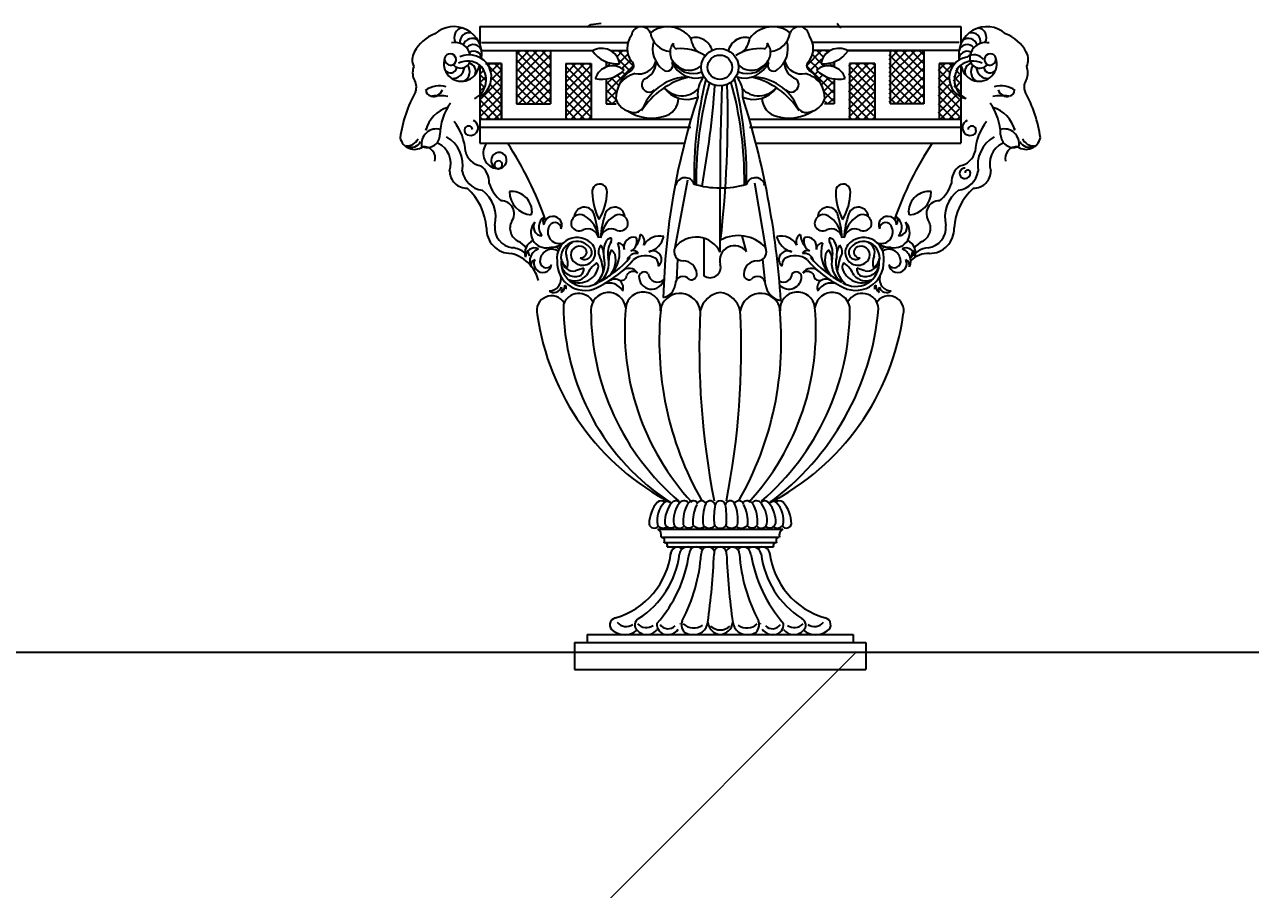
# Model space of a CAD drawing. Header units: millimetres. Extents: x 2391 to 3323, y 1596 to 2537.
# Drawn here: x 2604.464 to 2606.962, y 2456.099 to 2457.862 of the extents above; entities that cross this region are included whole.
import ezdxf

# ---------------------------------------------------------------- set-up
doc = ezdxf.new("R2010")
doc.units = ezdxf.units.MM
doc.layers.get('Defpoints').update_dxf_attribs({"color": 115})
for name, color, linetype in [('dimensions', 203, 'Continuous'), ('exterior wall', 140, 'Continuous'), ('hatch', 50, 'Continuous'), ('plants', 250, 'Continuous')]:
    doc.layers.add(name, color=color, linetype=linetype)
doc.styles.get("Standard").update_dxf_attribs({"font": 'arial.ttf'})
doc.dimstyles.new('Copy of Standard', dxfattribs={"dimtxt": 0.5, "dimasz": 0.18, "dimexe": 0.18, "dimexo": 0.0625, "dimgap": 0.09, "dimtad": 0, "dimzin": 0, "dimdsep": 46, "dimtxsty": 'Standard', "dimcen": 0.09, "dimadec": 0, "dimazin": 0, "dimtfac": 1, "dimtofl": 0, "dimtmove": 0, "dimatfit": 3, "dimfxl": 1, "dimtolj": 1, "dimtzin": 0, "dimarcsym": 0})

# ---------------------------------------------------------------- blocks, each defined once
blk = doc.blocks.new('A$C55897DFD')
for p, q in [((242.81, 480), (601.68, 480)), ((242.81, 480), (242.81, 466.67)), ((322.86, 479.54), (325.74, 481.46)), ((325.74, 481.46), (333.44, 482.42)), ((509.58, 482.42), (511.51, 479.54)), ((511.51, 479.54), (512.47, 479.54)), ((601.68, 480), (601.68, 466.67)), ((244.06, 468), (353.42, 468)), ((600.43, 468), (491.07, 468)), ((244.06, 462), (327.07, 462)), ((270.25, 459.11), (273.15, 462)), ((270.25, 452.74), (279.51, 462)), ((270.25, 446.38), (285.87, 462)), ((270.25, 440.01), (292.24, 462)), ((270.25, 462), (270.25, 422.2)), ((295.45, 436.2), (270.25, 461.4)), ((270.25, 433.65), (295.45, 458.85)), ((295.45, 442.57), (276.02, 462)), ((295.45, 448.93), (282.38, 462)), ((295.45, 455.29), (288.75, 462)), ((295.45, 461.66), (295.11, 462)), ((295.45, 462), (295.45, 422.2)), ((340.22, 462), (352.92, 462)), ((341.93, 460.78), (343.15, 462)), ((344.93, 457.42), (349.51, 462)), ((357.5, 450.52), (346.02, 462)), ((346.87, 453), (353.13, 459.25)), ((352.91, 461.48), (352.39, 462)), ((486.36, 450.52), (497.85, 462)), ((496.99, 453), (490.74, 459.25)), ((503.65, 462), (490.94, 462)), ((490.96, 461.48), (491.48, 462)), ((498.94, 457.42), (494.36, 462)), ((501.94, 460.78), (500.72, 462)), ((600.43, 462), (517.42, 462)), ((570.47, 462), (517.42, 462)), ((517.42, 462), (570.47, 462)), ((548.42, 461.66), (548.76, 462)), ((548.42, 455.29), (555.12, 462)), ((548.42, 448.93), (561.49, 462)), ((548.42, 442.57), (567.85, 462)), ((548.42, 436.2), (573.62, 461.4)), ((573.62, 433.65), (548.42, 458.85)), ((549.04, 462), (549.04, 422.2)), ((573.62, 440.01), (551.63, 462)), ((573.62, 446.38), (557.99, 462)), ((573.62, 452.74), (564.36, 462)), ((573.62, 459.11), (570.72, 462)), ((574.24, 462), (574.24, 422.2)), ((242.81, 451.16), (242.81, 429.1)), ((242.81, 450.75), (243.02, 450.96)), ((245.21, 448.26), (242.81, 450.66)), ((258.85, 452.39), (247.09, 452.39)), ((247.09, 452.39), (258.85, 452.39)), ((258.85, 440.98), (247.44, 452.39)), ((248.74, 450.32), (250.81, 452.39)), ((250.75, 445.96), (257.17, 452.39)), ((258.85, 447.35), (253.81, 452.39)), ((258.85, 410.8), (258.85, 452.39)), ((258.85, 452.39), (258.85, 410.8)), ((295.45, 429.84), (270.25, 455.04)), ((270.25, 427.29), (295.45, 452.49)), ((295.45, 423.47), (270.25, 448.67)), ((306.85, 438.43), (320.81, 452.39)), ((306.85, 444.79), (314.45, 452.39)), ((306.85, 451.16), (308.08, 452.39)), ((306.85, 452.39), (306.85, 410.8)), ((306.85, 452.39), (325.78, 452.39)), ((306.85, 432.07), (325.78, 451)), ((325.78, 431.33), (306.85, 450.26)), ((325.78, 437.69), (311.08, 452.39)), ((325.78, 444.05), (317.45, 452.39)), ((325.78, 450.42), (323.81, 452.39)), ((325.78, 452.39), (325.78, 410.8)), ((337.18, 453.63), (337.18, 449.78)), ((338.7, 450.23), (337.18, 451.75)), ((337.18, 430.58), (357.5, 450.9)), ((337.36, 449.84), (340.24, 452.72)), ((345.14, 450.15), (343.01, 452.28)), ((344.23, 450.35), (346.06, 452.18)), ((354.92, 446.74), (345.84, 455.82)), ((348.85, 448.61), (355.16, 454.92)), ((506.68, 430.58), (486.37, 450.9)), ((495.02, 448.61), (488.71, 454.92)), ((488.95, 446.74), (498.03, 455.82)), ((499.64, 450.35), (497.81, 452.18)), ((498.73, 450.15), (500.86, 452.28)), ((506.51, 449.84), (503.63, 452.72)), ((505.16, 450.23), (506.68, 451.75)), ((507.31, 453.63), (507.31, 449.78)), ((518.08, 450.42), (520.06, 452.39)), ((518.08, 444.05), (526.42, 452.39)), ((518.08, 437.69), (532.78, 452.39)), ((537.02, 432.07), (518.08, 451)), ((518.08, 431.33), (537.02, 450.26)), ((518.71, 452.39), (518.71, 410.8)), ((537.64, 452.39), (518.71, 452.39)), ((537.02, 438.43), (523.06, 452.39)), ((537.02, 444.79), (529.42, 452.39)), ((537.02, 451.16), (535.79, 452.39)), ((537.64, 452.39), (537.64, 410.8)), ((548.42, 429.84), (573.62, 455.04)), ((573.62, 427.29), (548.42, 452.49)), ((548.42, 423.47), (573.62, 448.67)), ((585.02, 447.35), (590.06, 452.39)), ((585.02, 440.98), (596.42, 452.39)), ((597.4, 452.39), (585.64, 452.39)), ((585.64, 452.39), (585.64, 410.8)), ((593.12, 445.96), (586.7, 452.39)), ((595.13, 450.32), (593.06, 452.39)), ((598.66, 448.26), (601.06, 450.66)), ((601.06, 450.75), (600.85, 450.96)), ((601.68, 451.16), (601.68, 429.1)), ((242.81, 444.39), (245.75, 447.34)), ((247.57, 439.54), (242.81, 444.3)), ((242.81, 438.03), (247.38, 442.6)), ((242.81, 425.3), (258.85, 441.34)), ((251.28, 440.13), (258.85, 447.71)), ((258.85, 434.62), (251.34, 442.13)), ((290.36, 422.2), (270.25, 442.31)), ((271.53, 422.2), (295.45, 446.12)), ((277.89, 422.2), (295.45, 439.76)), ((306.85, 425.7), (325.78, 444.63)), ((325.78, 424.96), (306.85, 443.89)), ((337.18, 436.94), (341.99, 441.75)), ((337.18, 440.75), (337.18, 422.2)), ((346.48, 436.08), (341.1, 441.47)), ((348.64, 440.29), (345.53, 443.4)), ((351.47, 443.83), (349.13, 446.17)), ((492.4, 443.83), (494.74, 446.17)), ((495.23, 440.29), (498.34, 443.4)), ((497.39, 436.08), (502.77, 441.47)), ((506.68, 436.94), (501.87, 441.75)), ((507.31, 441.36), (507.31, 422.2)), ((537.02, 425.7), (518.08, 444.63)), ((518.08, 424.96), (537.02, 443.89)), ((572.34, 422.2), (548.42, 446.12)), ((565.98, 422.2), (548.42, 439.76)), ((553.5, 422.2), (573.62, 442.31)), ((592.59, 440.13), (585.02, 447.71)), ((585.02, 434.62), (592.52, 442.13)), ((601.06, 425.3), (585.02, 441.34)), ((596.3, 439.54), (601.06, 444.3)), ((601.06, 438.03), (596.49, 442.6)), ((601.06, 444.39), (598.11, 447.34)), ((246.42, 434.32), (242.81, 437.93)), ((242.81, 431.66), (246.95, 435.8)), ((242.81, 418.93), (258.85, 434.98)), ((244.01, 430.37), (242.81, 431.57)), ((258.85, 421.89), (248.33, 432.41)), ((258.85, 428.25), (250.51, 436.59)), ((284, 422.2), (270.25, 435.95)), ((284.26, 422.2), (295.45, 433.39)), ((306.85, 419.34), (325.78, 438.27)), ((325.78, 418.6), (306.85, 437.53)), ((306.85, 412.97), (325.78, 431.91)), ((325.78, 412.23), (306.85, 431.17)), ((344.62, 431.58), (337.18, 439.02)), ((344.36, 425.48), (337.18, 432.65)), ((337.18, 424.21), (344.67, 431.7)), ((418.27, 436.08), (418.27, 436.5)), ((423.39, 435.85), (422.12, 391.51)), ((506.68, 424.21), (499.2, 431.7)), ((499.25, 431.58), (506.68, 439.02)), ((499.51, 425.48), (506.68, 432.65)), ((537.02, 419.34), (518.08, 438.27)), ((518.08, 418.6), (537.02, 437.53)), ((537.02, 412.97), (518.08, 431.91)), ((518.08, 412.23), (537.02, 431.17)), ((559.61, 422.2), (548.42, 433.39)), ((559.87, 422.2), (573.62, 435.95)), ((585.02, 428.25), (593.36, 436.59)), ((601.06, 418.93), (585.02, 434.98)), ((585.02, 421.89), (595.54, 432.41)), ((601.06, 431.66), (596.92, 435.8)), ((597.45, 434.32), (601.06, 437.93)), ((599.86, 430.37), (601.06, 431.57)), ((242.81, 412.57), (258.85, 428.61)), ((242.81, 427.7), (242.81, 393)), ((242.81, 427.7), (242.81, 410.8)), ((257.22, 410.8), (242.81, 425.21)), ((258.85, 415.53), (245.18, 429.2)), ((247.4, 410.8), (258.85, 422.25)), ((277.64, 422.2), (270.25, 429.58)), ((271.27, 422.2), (270.25, 423.22)), ((270.25, 422.2), (295.45, 422.2)), ((290.62, 422.2), (295.45, 427.03)), ((320.86, 410.8), (306.85, 424.8)), ((311.04, 410.8), (325.78, 425.54)), ((341.28, 422.2), (337.18, 426.29)), ((337.18, 422.2), (344.55, 422.2)), ((341.53, 422.2), (344.46, 425.13)), ((502.34, 422.2), (499.41, 425.13)), ((507.31, 422.2), (499.94, 422.2)), ((502.59, 422.2), (506.68, 426.29)), ((532.83, 410.8), (518.08, 425.54)), ((523.01, 410.8), (537.02, 424.8)), ((553.25, 422.2), (548.42, 427.03)), ((574.24, 422.2), (549.04, 422.2)), ((566.23, 422.2), (573.62, 429.58)), ((572.6, 422.2), (573.62, 423.22)), ((585.02, 415.53), (598.69, 429.2)), ((601.06, 412.57), (585.02, 428.61)), ((596.47, 410.8), (585.02, 422.25)), ((586.65, 410.8), (601.06, 425.21)), ((601.68, 427.7), (601.68, 393)), ((250.85, 410.8), (242.81, 418.84)), ((244.49, 410.8), (242.81, 412.48)), ((253.76, 410.8), (258.85, 415.89)), ((314.49, 410.8), (306.85, 418.44)), ((308.13, 410.8), (306.85, 412.07)), ((317.4, 410.8), (325.78, 419.18)), ((323.77, 410.8), (325.78, 412.81)), ((526.47, 410.8), (518.08, 419.18)), ((520.1, 410.8), (518.08, 412.81)), ((529.38, 410.8), (537.02, 418.44)), ((535.74, 410.8), (537.02, 412.07)), ((590.1, 410.8), (585.02, 415.89)), ((593.02, 410.8), (601.06, 418.84)), ((599.38, 410.8), (601.06, 412.48)), ((242.81, 410.8), (258.85, 410.8)), ((242.81, 410.8), (400.32, 410.8)), ((242.81, 404.8), (400.32, 404.8)), ((443.98, 410.8), (601.68, 410.8)), ((443.98, 404.8), (601.68, 404.8)), ((242.81, 393), (395.44, 393)), ((422.12, 391.51), (422.24, 359.49)), ((448.8, 393), (601.68, 393)), ((388.55, 315.08), (398.02, 365.53)), ((422.24, 311.42), (422.24, 359.49)), ((456.71, 311.42), (448.12, 363)), ((441.77, 311.68), (438.6, 323.72)), ((389.73, 290.9), (390.48, 306.39)), ((455.9, 287.23), (453.9, 306.3)), ((375.57, 104.83), (468.92, 104.83)), ((375.57, 104.83), (468.92, 104.83)), ((378.16, 98.78), (466.32, 98.78)), ((380.34, 94.64), (464.15, 94.64)), ((382.62, 91.46), (461.87, 91.46)), ((313.5, 20.1), (530.99, 20.1)), ((313.5, 20.1), (313.5, 0)), ((322.98, 26.1), (521.51, 26.1)), ((322.98, 26.1), (322.98, 20.1)), ((496.1, 26.1), (521.51, 26.1)), ((521.51, 26.1), (521.51, 20.1)), ((521.51, 26.1), (521.51, 20.1)), ((521.51, 20.1), (530.99, 20.1)), ((530.99, 20.1), (530.99, 0)), ((530.99, 20.1), (530.99, 0)), ((313.5, 0), (530.99, 0))]:
    blk.add_line(p, q)
for radius in [13.92, 9.12]:
    blk.add_circle((421.93, 449.61), radius)
for centre, radius, start, end in [((223.29, 458.91), 21, 352.24931, 131.9272), ((230.96, 471.73), 7.36, 98.3917, 210.03239), ((363.26, 472.38), 7.43, 23.27411, 173.61828), ((383.14, 458.44), 21.34, 37.24482, 127.7333), ((461.35, 458.44), 21.34, 52.2667, 142.75518), ((481.23, 472.38), 7.43, 6.38172, 156.72589), ((621.2, 458.91), 21, 48.0728, 190.87779), ((613.53, 471.73), 7.36, 329.96761, 81.6083), ((219.57, 447.3), 29.13, 110.74316, 152.05741), ((224.2, 456.22), 11.79, 13.04216, 102.68594), ((234.74, 468.54), 6.83, 78.23873, 188.98656), ((237.06, 464.18), 6.96, 53.13929, 161.88434), ((369.41, 463.65), 16.56, 144.79255, 215.20745), ((386.27, 477.72), 16.36, 188.45901, 264.74218), ((391.05, 463.3), 19.32, 162.75319, 233.174), ((395.86, 460.51), 11.15, 141.49593, 232.35787), ((390.48, 466.63), 3.45, 166.21899, 257.83159), ((403.59, 458.79), 13.03, 14.25927, 105.39159), ((416.05, 473.21), 16.03, 186.66215, 232.42418), ((440.9, 458.79), 13.03, 74.60841, 165.74073), ((440.9, 458.79), 13.03, 72.04523, 165.74073), ((428.44, 473.21), 16.03, 307.57582, 353.33785), ((454.01, 466.63), 3.45, 282.16841, 13.78101), ((448.63, 460.51), 11.15, 307.64213, 38.50407), ((458.22, 477.72), 16.36, 275.25782, 351.54099), ((453.44, 463.3), 19.32, 306.826, 17.24681), ((475.08, 463.65), 16.56, 324.79255, 35.20745), ((607.42, 464.18), 6.96, 18.11566, 126.86071), ((609.75, 468.54), 6.83, 351.01344, 101.76127), ((620.29, 456.22), 11.79, 77.31406, 171.21519), ((624.92, 447.3), 29.13, 27.94259, 69.25684), ((203.78, 455.24), 11.47, 150.10579, 206.71031), ((220.71, 455.25), 4.37, 294.91266, 164.40652), ((234.83, 442.28), 16.62, 298.67705, 114.99497), ((238.05, 460.21), 6.27, 16.53032, 142.05959), ((238.05, 455.3), 6.25, 7.54361, 117.27223), ((333.65, 450.13), 13.57, 8.92049, 120.09313), ((345.11, 474.17), 22.01, 213.95297, 275.06066), ((393.56, 432.59), 30.91, 56.23198, 97.06905), ((450.93, 432.59), 30.91, 82.93095, 123.76802), ((510.84, 450.13), 13.57, 59.90687, 171.07951), ((499.38, 474.17), 22.01, 264.93934, 326.04703), ((606.48, 455.24), 6.29, 63.27852, 184.72312), ((606.44, 460.21), 6.27, 37.94041, 163.46968), ((611.74, 450.29), 8.64, 36.5863, 128.43318), ((615.93, 456.43), 7.47, 167.69421, 319.21384), ((623.78, 455.25), 4.37, 15.59348, 245.08734), ((640.71, 455.24), 11.47, 333.28969, 29.89421), ((204.55, 445.4), 11.96, 156.96682, 203.03318), ((229.07, 452.33), 13.21, 161.94352, 346.1914), ((221.05, 455.69), 4.6, 170.84041, 294.44248), ((220.7, 450.38), 4.99, 218.99166, 345.51844), ((222.14, 450.31), 9.12, 269.90107, 353.76141), ((228.56, 456.43), 7.47, 220.78616, 341.15693), ((233.68, 438.69), 15.46, 53.79978, 116.45844), ((227.17, 446.33), 8.02, 298.72656, 35.80371), ((233.78, 446.7), 5.93, 335.23087, 80.00337), ((232.25, 440.13), 15.27, 295.26525, 46.26272), ((223.29, 458.91), 21, 332.36928, 338.33315), ((341.81, 437.03), 13.57, 50.74395, 161.91659), ((353.6, 450.71), 4.08, 308.98123, 56.22495), ((361.39, 457.89), 13.34, 257.7526, 342.16939), ((361.31, 453.28), 13.08, 289.74624, 359.66449), ((382.43, 451.13), 4.43, 228.03231, 28.01508), ((403.89, 460.37), 18.86, 201.09, 288.78257), ((401.85, 462.17), 17.24, 206.26603, 292.83353), ((399.08, 461.11), 13.76, 223.22467, 310.72555), ((440.6, 460.37), 18.86, 251.21743, 338.91), ((445.41, 461.11), 13.76, 224.46912, 316.77533), ((442.64, 462.17), 17.24, 247.16647, 333.73397), ((462.06, 451.13), 4.43, 151.98492, 311.96769), ((483.18, 453.28), 13.08, 180.33551, 250.25376), ((483.1, 457.89), 13.34, 197.83061, 282.2474), ((490.89, 450.71), 4.08, 123.77505, 231.01877), ((502.68, 437.03), 13.57, 18.08341, 129.25605), ((608.69, 441.63), 15.59, 98.55187, 259.034), ((612.24, 440.13), 15.27, 133.73728, 244.73475), ((610.81, 438.69), 15.46, 63.54156, 126.20022), ((621.2, 458.91), 21, 201.66685, 207.63072), ((615.42, 452.33), 13.21, 193.8086, 18.05648), ((610.71, 446.7), 5.93, 99.99663, 204.76913), ((617.32, 446.33), 8.02, 144.19629, 241.27344), ((622.35, 450.31), 9.12, 186.23859, 270.09893), ((623.79, 450.38), 4.99, 194.48156, 321.00834), ((623.44, 455.69), 4.6, 245.55752, 9.15959), ((639.94, 445.4), 11.96, 336.96682, 23.03318), ((185.68, 434.94), 9.75, 338.40879, 36.30655), ((334.32, 462.58), 22.01, 255.77643, 316.88412), ((371.4, 425), 27.2, 124.05272, 177.79781), ((364.19, 424.26), 21.35, 105.29521, 144.05106), ((412.21, 386.19), 57.68, 103.60675, 147.64203), ((369.3, 436.64), 5.61, 129.52877, 314.03904), ((398.42, 405.63), 36.63, 89.58109, 158.07726), ((713.9, 367.06), 311.27, 166.35386, 180.95169), ((425.51, 429.69), 20.16, 140.49313, 186.65863), ((130.59, 367.06), 311.27, 359.04831, 13.76529), ((418.98, 429.69), 20.16, 353.34137, 40.61834), ((446.07, 405.63), 36.63, 21.92274, 90.41891), ((432.28, 386.19), 57.68, 32.35797, 76.39325), ((475.19, 436.64), 5.61, 225.96096, 50.47123), ((480.3, 424.26), 21.35, 35.94894, 74.70479), ((473.09, 425), 27.2, 2.20219, 55.94728), ((510.17, 462.58), 22.01, 223.11588, 284.22357), ((658.81, 434.94), 9.75, 143.69345, 201.59121), ((283.74, 382.63), 101.46, 151.29961, 171.90035), ((212.46, 419.05), 16.74, 71.65914, 128.34046), ((206.75, 432.22), 4.14, 175.48229, 261.2989), ((207.84, 435.13), 7.41, 257.57962, 340.48845), ((393.55, 445.52), 17.23, 218.95864, 316.80254), ((397.14, 445.84), 20.28, 214.54984, 294.30407), ((680.48, 364.89), 276.27, 164.62994, 180.58185), ((-243.55, 482.7), 663.43, 349.41829, 356.00634), ((-384.98, 413.37), 812.79, 353.43862, 1.65506), ((164.01, 364.89), 276.27, 359.41815, 15.51866), ((450.94, 445.52), 17.23, 223.19746, 321.04136), ((447.35, 445.84), 20.28, 245.69593, 325.45016), ((632.03, 419.05), 16.74, 51.65954, 108.34086), ((636.65, 435.13), 7.41, 199.51155, 282.42038), ((637.74, 432.22), 4.14, 278.7011, 4.51771), ((560.75, 382.63), 101.46, 8.09965, 28.70039), ((212.26, 389.59), 38.74, 80.23253, 98.00656), ((255.28, 398.24), 42.31, 144.43677, 178.66493), ((358.52, 431.03), 15.14, 199.22328, 281.54065), ((377.43, 426.4), 13.65, 278.74613, 1.95975), ((897.81, 265.49), 518.25, 161.79949, 178.63926), ((-175.67, 233.36), 644.55, 3.73654, 17.51634), ((467.06, 426.4), 13.65, 178.04025, 261.25387), ((485.97, 431.03), 15.14, 258.45935, 340.77672), ((589.21, 398.24), 42.31, 1.33507, 35.56323), ((632.23, 389.59), 38.74, 81.99344, 99.76747), ((225.8, 396.49), 24.1, 106.67786, 165.52111), ((357.5, 424.22), 8.5, 237.26719, 324.72182), ((370.58, 442.94), 31.33, 235.65361, 286.55723), ((473.91, 442.94), 31.33, 253.44277, 304.34639), ((486.99, 424.22), 8.5, 215.27818, 302.73281), ((618.69, 396.49), 24.1, 14.47889, 73.32214), ((210.42, 392.26), 11.28, 74.40687, 189.76321), ((202.71, 403.41), 0.418, 17.53765, 268.67654), ((191.7, 384.12), 40.43, 3.66455, 38.13878), ((234.84, 402.39), 3.5, 128.19594, 244.49334), ((234.44, 402.9), 2.85, 5.4404, 128.19594), ((235.8, 404.4), 5.73, 244.49334, 68.21269), ((608.68, 404.4), 5.73, 111.78731, 295.50666), ((610.05, 402.9), 2.85, 51.80406, 174.5596), ((609.65, 402.39), 3.5, 295.50666, 51.80406), ((652.79, 384.12), 40.43, 141.86122, 176.33545), ((634.07, 392.26), 11.28, 350.23679, 105.59313), ((641.78, 403.41), 0.418, 271.32346, 162.46235), ((193.97, 399.21), 10.91, 192.07662, 304.73784), ((188.32, 400.4), 9.43, 267.40729, 333.85205), ((191.61, 397.6), 7.78, 245.09522, 332.85045), ((203.43, 399.21), 9.54, 250.09657, 0.09028), ((205.59, 376.42), 24.51, 349.57788, 59.84152), ((638.9, 376.42), 24.51, 120.15848, 190.42212), ((641.05, 399.21), 9.54, 179.90972, 289.90343), ((650.52, 399.21), 10.91, 235.26216, 347.92338), ((652.88, 397.6), 7.78, 207.14955, 294.90478), ((656.17, 400.4), 9.43, 206.14795, 272.59271), ((200.86, 381.6), 8.67, 345.39771, 94.47901), ((204.64, 377.76), 16.48, 340.75876, 64.77708), ((245.39, 389.65), 13.67, 192.42417, 262.20424), ((256.93, 385.51), 11.68, 145.76547, 263.95521), ((257.06, 380.31), 5.73, 3.2023, 152.13931), ((48.22, 250.69), 257.95, 19.18314, 33.48476), ((795.65, 250.69), 257.95, 146.51524, 160.68829), ((599.09, 389.65), 13.67, 277.79576, 347.57583), ((639.85, 377.76), 16.48, 115.22292, 199.24124), ((643.63, 381.6), 8.67, 85.52099, 194.60229), ((233.79, 363.48), 15.95, 357.74534, 52.32482), ((257.65, 379.99), 6.4, 152.13931, 252.22628), ((256.6, 376.7), 2.95, 81.27019, 252.22628), ((256.37, 380.27), 6.41, 263.95521, 3.2023), ((256.6, 376.7), 2.95, 252.22628, 81.27019), ((610.7, 363.48), 15.95, 127.67518, 182.25466), ((233.33, 372.33), 13.13, 180.01932, 270.02824), ((246.64, 374.9), 17.2, 189.77204, 262.6138), ((395.94, 360.18), 6.97, 17.30328, 170.07343), ((448.55, 360.18), 6.97, 9.92657, 162.69672), ((597.85, 374.9), 17.2, 277.3862, 350.22796), ((604.79, 370.36), 3.88, 87.46311, 272.53689), ((606.98, 370.79), 2.02, 1.99723, 178.00277), ((604.78, 370.72), 4.23, 272.53689, 1.99723), ((611.16, 372.33), 13.13, 269.97176, 359.98068), ((203.76, 326.43), 44.14, 4.20977, 47.93492), ((229.31, 337.54), 25.32, 345.83607, 53.33999), ((276.34, 371.51), 27.98, 198.0294, 230.58872), ((332.14, 356.84), 5.57, 357.8135, 188.15), ((422.31, 428.2), 68.71, 253.05661, 286.50216), ((513.89, 356.84), 5.57, 357.8135, 188.15), ((568.15, 371.51), 27.98, 309.41128, 341.9706), ((615.18, 337.54), 25.32, 126.66001, 194.16393), ((640.73, 326.43), 44.14, 132.06508, 175.79023), ((258.76, 340.27), 9.63, 323.8199, 91.09851), ((266.54, 341.68), 15.11, 1.80082, 96.30263), ((282.23, 356.8), 17.36, 180.33263, 266.15178), ((372.87, 357.23), 46.26, 181.45422, 207.46445), ((294.74, 357.63), 42.98, 329.62541, 358.67198), ((554.62, 357.23), 46.26, 181.45422, 207.46445), ((476.49, 357.63), 42.98, 329.62541, 358.67198), ((577.95, 341.68), 15.11, 83.69737, 178.19918), ((562.26, 356.8), 17.36, 273.84822, 359.66737), ((585.73, 340.27), 9.63, 88.90149, 216.1801), ((301.16, 336.56), 20.31, 163.99052, 171.69752), ((317.67, 332.89), 6.72, 60.30351, 197.15746), ((320.86, 337.53), 7.6, 21.82048, 175.1357), ((308.51, 319.21), 23.17, 7.5703, 57.40396), ((246.58, 314.88), 85.23, 4.97217, 17.39664), ((417.69, 314.88), 85.23, 162.60336, 175.02783), ((355.76, 319.21), 23.17, 122.59604, 172.4297), ((343.41, 337.53), 7.6, 4.8643, 158.17952), ((346.6, 332.89), 6.72, 342.84254, 119.69649), ((499.41, 332.89), 6.72, 60.30351, 197.15746), ((502.6, 337.53), 7.6, 21.82048, 175.1357), ((490.26, 319.21), 23.17, 7.5703, 57.40396), ((428.33, 314.88), 85.23, 4.97217, 17.39664), ((599.43, 314.88), 85.23, 162.60336, 175.02783), ((537.5, 319.21), 23.17, 122.59604, 172.4297), ((525.16, 337.53), 7.6, 4.8643, 158.17952), ((528.35, 332.89), 6.72, 342.84254, 119.69649), ((543.33, 336.56), 20.31, 8.30248, 16.00948), ((265.87, 328.75), 18.11, 177.06599, 270.97149), ((268.98, 329.92), 15.19, 174.63654, 262.97894), ((276.25, 329.47), 10.97, 152.2753, 244.62362), ((292.17, 326.19), 11.37, 136.77293, 282.98417), ((289.45, 330.36), 6.63, 146.99849, 267.47215), ((296.49, 330.11), 9.71, 124.97731, 221.04858), ((294.84, 334.81), 5.1, 140.18552, 214.35608), ((297.32, 331.58), 6.7, 337.40027, 177.01154), ((302.13, 326.56), 8.65, 157.46933, 290.3652), ((298.78, 328.9), 4.74, 1.18364, 168.1132), ((317.08, 334.22), 6.71, 209.52611, 295.5152), ((347.19, 334.22), 6.71, 244.4848, 330.47389), ((498.82, 334.22), 6.71, 209.52611, 295.5152), ((528.94, 334.22), 6.71, 244.4848, 330.47389), ((542.36, 326.56), 8.65, 249.6348, 22.53067), ((547.17, 331.58), 6.7, 2.98846, 202.59973), ((545.71, 328.9), 4.74, 11.8868, 178.81636), ((552.33, 326.19), 11.35, 256.91434, 43.27598), ((548, 330.11), 9.71, 318.95142, 55.02269), ((549.65, 334.81), 5.1, 325.64392, 39.81448), ((555.03, 330.36), 6.63, 272.52785, 33.00151), ((568.24, 329.47), 10.97, 295.37638, 27.7247), ((575.51, 329.92), 15.19, 277.02106, 5.36346), ((578.62, 328.75), 18.11, 269.02851, 2.93401), ((315.42, 307.43), 15.07, 39.06615, 189.02985), ((323.33, 320.53), 8.34, 11.97024, 113.78213), ((340.94, 320.53), 8.34, 66.21787, 168.02976), ((340.86, 317.66), 4.34, 87.92798, 143.84743), ((334.51, 321.21), 6.55, 329.86518, 6.93461), ((357.74, 315.35), 7.43, 77.21747, 193.89219), ((352.17, 319.54), 7.83, 295.87137, 22.98629), ((345.78, 326.55), 16.95, 319.35522, 354.63336), ((358.95, 319.36), 6.72, 337.78603, 56.55427), ((376.84, 310.06), 13.49, 75.77062, 149.92407), ((364.55, 327.31), 16.16, 285.84688, 345.02213), ((404.27, 302.84), 19.92, 25.52085, 142.09777), ((1508.74, 312.73), 1098.83, 179.5205, 180.97984), ((435.74, 296.35), 27.54, 42.83968, 118.76725), ((467.65, 310.06), 13.49, 30.07593, 104.22938), ((479.94, 327.31), 16.16, 194.97787, 254.15312), ((485.54, 319.36), 6.72, 123.44573, 202.21397), ((498.71, 326.55), 16.95, 185.36664, 220.64478), ((492.32, 319.54), 7.83, 157.01371, 244.12863), ((486.75, 315.35), 7.43, 346.10781, 102.78253), ((505.08, 320.53), 8.34, 11.97024, 113.78213), ((509.98, 321.21), 6.55, 173.06539, 210.13482), ((503.63, 317.66), 4.34, 36.15257, 92.07202), ((522.69, 320.53), 8.34, 66.21787, 168.02976), ((529.12, 307.22), 15.24, 351.87013, 140.44035), ((264.8, 295.97), 19.02, 52.50327, 82.97894), ((265.26, 306.32), 14.65, 35.5562, 64.62362), ((286.58, 310.86), 10.21, 113.13597, 198.18425), ((283.51, 308.04), 6.63, 62.68936, 183.16301), ((265.26, 306.32), 14.65, 8.23331, 24.7887), ((289.73, 304.76), 9.71, 109.11293, 205.18419), ((296.39, 305.03), 8.65, 56.67987, 172.69217), ((295.18, 331.62), 16.51, 268.41307, 307.10297), ((297.5, 310.31), 5.55, 39.46383, 72.3893), ((315.42, 307.43), 12.07, 38.53006, 189.02985), ((315.39, 311.24), 8.42, 116.03632, 197.53266), ((317.11, 309.44), 6.54, 76.24245, 213.78725), ((319.45, 311.3), 9.52, 215.24512, 36.27969), ((318.25, 311.53), 4.29, 263.59144, 84.40036), ((321.11, 311.3), 5.24, 230.39801, 44.2416), ((337.17, 312.11), 5.93, 129.81751, 192.67253), ((323.43, 310.43), 11.73, 2.873, 32.10453), ((352.1, 311.64), 17.06, 149.81068, 191.16045), ((354.83, 310.59), 16.52, 148.29995, 191.02249), ((351.89, 306.2), 12.93, 146.24529, 182.54411), ((324.15, 310.88), 22.91, 311.70474, 18.79593), ((331.78, 303.84), 13.37, 27.24039, 45.57224), ((346.2, 313.93), 4.35, 355.26128, 94.7864), ((356.99, 308.27), 4.44, 30.17191, 108.31573), ((372.01, 306.06), 6.47, 310.19652, 118.11964), ((394.66, 311.87), 6.89, 152.31136, 269.97568), ((432.78, 305.42), 10.96, 34.85269, 195.8903), ((449.83, 311.87), 6.89, 270.02432, 27.68864), ((472.48, 306.06), 6.47, 61.88036, 229.80348), ((487.5, 308.27), 4.44, 71.68427, 149.82809), ((498.29, 313.93), 4.35, 85.2136, 184.73872), ((520.34, 310.88), 22.91, 161.20407, 228.29526), ((512.71, 303.84), 13.37, 134.42776, 152.75961), ((492.6, 306.2), 12.93, 357.45589, 33.75471), ((489.66, 310.59), 16.52, 348.97751, 31.70005), ((492.39, 311.64), 17.06, 348.83955, 30.18932), ((521.06, 310.43), 11.73, 147.89547, 177.127), ((507.32, 312.11), 5.93, 347.32747, 50.18249), ((525.04, 311.3), 9.52, 143.72031, 324.75488), ((523.38, 311.3), 5.24, 135.7584, 309.60199), ((529.09, 307.36), 12.13, 348.11908, 141.24891), ((526.24, 311.53), 4.29, 95.59964, 276.40856), ((527.38, 309.44), 6.54, 326.21275, 103.75755), ((529.1, 311.24), 8.42, 342.46734, 63.96368), ((549.22, 331.46), 16.33, 232.79104, 271.89275), ((549.59, 308.64), 8.37, 122.84258, 143.89414), ((548.1, 305.03), 8.65, 7.30783, 123.32013), ((560.98, 308.04), 6.63, 356.83699, 117.31064), ((554.76, 304.76), 9.71, 334.81581, 70.88707), ((557.91, 310.86), 10.21, 341.81575, 66.86403), ((579.69, 295.97), 19.02, 97.02106, 144.50664), ((579.23, 306.32), 14.65, 155.2113, 171.76669), ((579.23, 306.32), 14.65, 115.37638, 144.4438), ((259.37, 283.48), 28, 41.2113, 75.94898), ((285.97, 301.51), 5.1, 115.80543, 189.97599), ((289.73, 303.07), 6.7, 153.14996, 352.76124), ((292.32, 304.67), 4.74, 162.04831, 328.97786), ((321.19, 303.64), 20.7, 176.04205, 304.11519), ((321.19, 303.64), 17.7, 176.04205, 304.11519), ((312.04, 307.58), 8.52, 185.83851, 242.29691), ((312.78, 306.22), 8.83, 190.92403, 279.41149), ((294.2, 303.24), 14.25, 347.00784, 22.52638), ((343.66, 285.23), 22.96, 126.68161, 157.59093), ((316.65, 303.17), 19.41, 308.28427, 15.42732), ((327.15, 300.61), 4.13, 349.50644, 47.39098), ((290.87, 292.97), 44.27, 5.36071, 23.76116), ((299.26, 354.02), 72.39, 296.4155, 320.24412), ((322.87, 303.14), 16.32, 303.71689, 15.26687), ((299.26, 354.02), 75.39, 296.4155, 320.24412), ((326.96, 305.72), 17.24, 315.86927, 14.2446), ((359.47, 303.73), 6.91, 78.6853, 168.65083), ((366.44, 293.65), 15.26, 60.20584, 127.17101), ((368.88, 301.67), 7.33, 355.67608, 45.46749), ((394.65, 294.85), 10.13, 3.40816, 89.97568), ((414.7, 300.27), 7.84, 233.81674, 15.8903), ((449.84, 294.85), 10.13, 90.02432, 176.59184), ((475.61, 301.67), 7.33, 134.53251, 184.32392), ((478.05, 293.65), 15.26, 52.82899, 119.79416), ((485.02, 303.73), 6.91, 11.34917, 101.3147), ((545.23, 354.02), 75.39, 219.75588, 243.5845), ((545.23, 354.02), 72.39, 219.75588, 243.5845), ((517.53, 305.72), 17.24, 165.7554, 224.13073), ((521.62, 303.14), 16.32, 164.73313, 236.28311), ((527.84, 303.17), 19.41, 164.57268, 231.71573), ((553.62, 292.97), 44.27, 156.23884, 174.63929), ((523.31, 303.91), 20.93, 236.27499, 3.17785), ((517.34, 300.61), 4.13, 132.60902, 190.49356), ((523.3, 303.64), 17.7, 235.88481, 3.95795), ((500.83, 285.23), 22.96, 22.40907, 53.31839), ((531.71, 306.22), 8.83, 260.58851, 349.07597), ((550.29, 303.24), 14.25, 157.47362, 192.99216), ((532.45, 307.58), 8.52, 297.70309, 354.16149), ((552.17, 304.67), 4.74, 211.02214, 17.95169), ((554.76, 303.07), 6.7, 187.23876, 26.85004), ((558.52, 301.51), 5.1, 350.02401, 64.19457), ((577.98, 290.63), 20.02, 89.02851, 132.4999), ((259.37, 283.48), 28, 14.0987, 39.86949), ((294.5, 291.49), 8.91, 270.59866, 17.84857), ((313.83, 303.63), 10.31, 196.20445, 295.593), ((313.36, 303), 12.79, 248.76596, 315.16928), ((316.48, 303.96), 15.28, 242.64848, 344.4219), ((342.67, 220.02), 82.54, 105.6737, 110.15537), ((314.39, 298.9), 6, 309.34206, 5.66757), ((348.47, 294.41), 4.05, 241.91449, 357.90803), ((354.18, 291.77), 7.66, 32.47108, 133.50798), ((357.2, 291.99), 5.2, 48.436, 154.16584), ((365.52, 292.67), 4.11, 43.81606, 165.85227), ((370.97, 293.37), 9.44, 178.11897, 346.5419), ((375.31, 296), 6.83, 183.99883, 315.09218), ((394.49, 287.56), 5.91, 36.49926, 183.19768), ((400.46, 295.2), 4.31, 253.38234, 3.40816), ((444.03, 295.2), 4.31, 176.59184, 286.61766), ((450, 287.56), 5.91, 356.80232, 143.50074), ((469.18, 296), 6.83, 246.11, 356.00117), ((473.52, 293.37), 9.44, 223.36332, 1.88103), ((478.97, 292.67), 4.11, 14.14773, 136.18394), ((490.31, 291.77), 7.66, 46.49202, 147.52892), ((487.29, 291.99), 5.2, 25.83416, 131.564), ((496.02, 294.41), 4.05, 182.09197, 298.08551), ((528, 303.96), 15.28, 195.5781, 297.35152), ((531.13, 303), 12.79, 224.83072, 291.23404), ((530.1, 298.9), 6, 174.33243, 230.65794), ((501.82, 220.02), 82.54, 69.84463, 74.3263), ((530.66, 303.63), 10.31, 244.407, 343.79555), ((549.99, 291.49), 8.91, 169.52181, 269.40134), ((298.1, 287.18), 5.78, 232.66895, 342.17225), ((299.84, 283.29), 4.32, 335.02252, 29.38538), ((300.3, 286.36), 5.99, 305.21559, 6.098), ((304.54, 284.91), 2.71, 336.23814, 50.5715), ((339.21, 276.58), 11.92, 30.2371, 109.47876), ((343.43, 285.01), 6.42, 335.45179, 127.53376), ((378.16, 288.15), 10.47, 278.49531, 354.96634), ((469.92, 289.34), 14.18, 188.55818, 260.24377), ((501.06, 285.01), 6.42, 52.46624, 204.54821), ((505.28, 276.58), 11.92, 70.52124, 149.7629), ((539.95, 284.91), 2.71, 129.4285, 203.76186), ((544.19, 286.36), 5.99, 173.902, 234.78441), ((544.64, 283.29), 4.32, 150.61462, 204.97748), ((546.39, 287.18), 5.78, 197.82775, 307.33105), ((296.31, 267.88), 11.04, 31.53147, 195.08278), ((316.61, 268.82), 11.91, 27.65016, 162.39587), ((338.76, 268.37), 13.05, 8.49599, 180.91568), ((364.64, 268.76), 13.06, 355.96338, 173.21899), ((392.23, 265.44), 15.25, 9.0409, 158.5737), ((424.7, 263.69), 17.9, 97.88826, 166.61044), ((419.79, 263.69), 17.9, 13.38956, 82.11174), ((452.26, 265.44), 15.25, 21.4263, 170.9591), ((479.85, 268.76), 13.06, 6.78101, 184.03662), ((505.86, 268.22), 13.2, 359.74987, 170.94099), ((528.2, 268.57), 12.22, 4.76704, 151.17621), ((548.18, 267.88), 11.04, 344.91722, 148.46853), ((480.42, 271.66), 175.17, 179.7511, 237.34204), ((511.61, 267.41), 185.9, 179.76657, 229.71929), ((540.32, 253.19), 189.43, 174.8172, 222.62507), ((618.17, 245.51), 241.48, 173.93695, 209.70381), ((989.53, 239.23), 582.94, 177.18699, 191.21558), ((-145.04, 239.23), 582.94, 348.78442, 2.81301), ((226.32, 245.51), 241.48, 330.29619, 6.06305), ((304.17, 253.19), 189.43, 317.37493, 5.1828), ((328.23, 269.93), 190.84, 310.8544, 359.46954), ((339.84, 286.69), 201.27, 306.1607, 355.12662), ((471.15, 290.97), 187.31, 187.96892, 242.92522), ((373.34, 290.97), 187.31, 297.07478, 352.03108), ((395.23, 107.97), 26.16, 139.42562, 178.62707), ((395.17, 110.91), 20.12, 137.84666, 188.28657), ((378.16, 121.15), 4.74, 53.94517, 126.05483), ((382.97, 121.62), 3.9, 41.26966, 134.20972), ((403.26, 110.01), 22.42, 140.78796, 181.84519), ((388.95, 122.25), 3.62, 35.93401, 147.58651), ((408.12, 111.11), 20.84, 142.43262, 187.55401), ((395.32, 121.63), 4.32, 42.58361, 149.58279), ((421.51, 110.47), 27.07, 150.46662, 185.23291), ((401.96, 120.87), 4.98, 46.19667, 143.67338), ((430.7, 110.28), 28.99, 153.96578, 184.6635), ((408.29, 122.1), 3.75, 30.40197, 165.97208), ((440.42, 112.11), 31.25, 157.63556, 188.26617), ((414.77, 122.08), 3.76, 14.08204, 149.45972), ((479.9, 112.42), 62.39, 170.24101, 182.54847), ((422.24, 121.84), 4, 16.78369, 163.21631), ((429.72, 122.08), 3.76, 30.54028, 165.91796), ((364.59, 112.42), 62.39, 357.45153, 9.75899), ((436.2, 122.1), 3.75, 14.02792, 149.59803), ((404.07, 112.11), 31.25, 351.73383, 22.36444), ((442.53, 120.87), 4.98, 36.32662, 133.80333), ((413.79, 110.28), 28.99, 355.3365, 26.03422), ((449.16, 121.63), 4.32, 30.41721, 137.41639), ((422.98, 110.47), 27.07, 354.76709, 29.53338), ((455.54, 122.25), 3.62, 32.41349, 144.06599), ((436.37, 111.11), 20.84, 352.44599, 37.56738), ((461.52, 121.62), 3.9, 45.79028, 138.73034), ((441.23, 110.01), 22.42, 358.15481, 39.21204), ((466.33, 121.15), 4.74, 53.94517, 126.05483), ((449.32, 110.91), 20.12, 351.71343, 42.15334), ((449.25, 107.97), 26.16, 1.37293, 40.57438), ((372.94, 109.42), 3.94, 192.02908, 320.74114), ((379.66, 110.71), 5.17, 211.56625, 304.35483), ((372.18, 99.79), 6.07, 350.09715, 56.10168), ((385.18, 109.98), 4.38, 189.09249, 313.53771), ((391.7, 110.03), 4.55, 201.33817, 318.18972), ((398.66, 110.35), 4.74, 209.68774, 316.41803), ((406.72, 111.74), 6.22, 217.82518, 305.69569), ((413.93, 111.38), 5.81, 220.40113, 315.43707), ((421.43, 109.33), 3.87, 175.20989, 282.2274), ((423.06, 109.33), 3.87, 257.7726, 4.79011), ((430.56, 111.38), 5.81, 224.56293, 319.59887), ((437.77, 111.74), 6.22, 234.30431, 322.17482), ((445.83, 110.35), 4.74, 223.58197, 330.31226), ((452.79, 110.03), 4.55, 221.81028, 338.66183), ((459.31, 109.98), 4.38, 226.46229, 350.90751), ((464.82, 110.71), 5.17, 235.64517, 328.43375), ((472.31, 99.79), 6.07, 123.89832, 189.90285), ((471.55, 109.42), 3.94, 219.25886, 347.97092), ((377.53, 95.99), 3.12, 334.04631, 63.44375), ((380.19, 92.27), 2.56, 341.61227, 67.23291), ((404.36, 86.14), 5.38, 37.49997, 180.20677), ((413.04, 86.41), 5.12, 23.65113, 182.83585), ((464.3, 92.27), 2.56, 112.76709, 198.38773), ((464.3, 92.27), 2.56, 112.76709, 198.38773), ((466.96, 95.99), 3.12, 116.55625, 205.95369), ((466.96, 95.99), 3.12, 116.55625, 205.95369), ((328.14, 93.88), 57.61, 285.89114, 353.55295), ((325.52, 94.26), 66.72, 302.44495, 353.09862), ((299.59, 100.67), 100.45, 318.63031, 351.67079), ((390.35, 86.16), 5.11, 55.93445, 180.00408), ((397.62, 85.53), 5.91, 55.89723, 173.91031), ((282.63, 94.63), 125.58, 332.31023, 356.13337), ((-90.4, 107.35), 508.42, 351.84951, 357.61122), ((422.24, 86.75), 4.71, 352.77851, 187.22149), ((431.36, 86.06), 5.2, 1.06306, 152.44996), ((925.18, 105.67), 498.65, 182.24225, 188.15319), ((439.55, 85.98), 5.42, 1.47579, 140.67905), ((561.86, 94.63), 125.58, 183.86663, 207.68977), ((446.77, 85.32), 6.04, 8.00491, 122.18755), ((550, 104), 106.49, 189.7085, 220.89761), ((453.74, 85.92), 5.52, 2.50061, 125.79712), ((518.97, 94.26), 66.72, 186.90138, 237.55505), ((516.34, 93.88), 57.61, 186.44705, 254.10886), ((345.12, 33.29), 5.32, 103.08202, 238.69577), ((363.91, 33.13), 5.48, 118.26261, 225.78519), ((480.58, 33.13), 5.48, 314.21481, 61.73739), ((499.37, 33.29), 5.32, 301.30423, 76.91798), ((350.94, 40.09), 14.22, 232.90286, 310.03031), ((351.98, 40.41), 8.45, 217.13288, 306.40977), ((367.25, 35.61), 9.61, 221.82269, 323.56132), ((366.95, 40.31), 9.02, 223.9772, 304.91782), ((382.37, 33.49), 7.43, 173.89046, 264.67362), ((383.37, 37.47), 7.09, 212.58364, 317.34), ((383.3, 35.12), 9.18, 259.8014, 326.03353), ((393, 33.89), 0.747, 141.71823, 193.90695), ((400.39, 33.27), 7.22, 155.38666, 275.62973), ((402.37, 42.44), 11.47, 227.49068, 304.5955), ((402.65, 36.24), 10.27, 261.27463, 354.59626), ((422.99, 36.23), 10.16, 185.40103, 265.79969), ((422.24, 39.94), 10.46, 226.50305, 313.49695), ((421.5, 36.23), 10.16, 274.20031, 352.78478), ((441.84, 36.24), 10.27, 185.40374, 278.72537), ((442.12, 42.44), 11.47, 235.4045, 312.50932), ((444.1, 33.27), 7.22, 264.37027, 24.61334), ((451.49, 33.89), 0.747, 346.09305, 38.28177), ((461.19, 35.12), 9.18, 213.96647, 280.1986), ((461.12, 37.47), 7.09, 222.66, 327.41636), ((462.12, 33.49), 7.43, 275.32638, 6.10954), ((477.24, 35.61), 9.61, 216.43868, 318.17731), ((477.54, 40.31), 9.02, 235.08218, 316.0228), ((493.55, 40.09), 14.22, 229.96969, 307.09714), ((492.51, 40.41), 8.45, 233.59023, 322.86712)]:
    blk.add_arc(centre, radius, start, end)
blk = doc.blocks.new('A$C2D995954')
blk.add_blockref('A$C55897DFD', (0, 0))
blk = doc.blocks.new('*D27')
at = {"layer": 'Defpoints', "color": 0, "transparency": 16777216}
for p in [(2602.4574, 2465.9429), (2633.5828, 2465.9429), (2602.4574, 2456.5829)]:
    blk.add_point(p, dxfattribs=at)
at = {"layer": 'dimensions', "color": 0, "lineweight": -2, "transparency": 16777216}
for p, q in [((2602.5199, 2465.9429), (2633.7628, 2465.9429)), ((2633.5828, 2465.7629), (2633.5828, 2462.0022)), ((2633.5828, 2456.7629), (2633.5828, 2460.5237)), ((2602.5199, 2456.5829), (2633.7628, 2456.5829))]:
    blk.add_line(p, q, dxfattribs=at)
at = {"layer": 'dimensions', "color": 0, "transparency": 16777216}
for points in [[(2633.5528, 2465.7629), (2633.6128, 2465.7629), (2633.5828, 2465.9429)], [(2633.5528, 2456.7629), (2633.6128, 2456.7629), (2633.5828, 2456.5829)]]:
    blk.add_solid(points, dxfattribs=at)
at = {"layer": 'dimensions', "color": 0, "lineweight": 13, "transparency": 16777216, "insert": (2633.5828, 2461.2629), "char_height": 0.5, "attachment_point": 5, "rotation": 90}
blk.add_mtext('\\A1;9.36', dxfattribs=at)

msp = doc.modelspace()

# ---------------------------------------------------------------- hatches: boundary and pattern name
at = {"layer": 'hatch', "lineweight": 13}
h = msp.add_hatch(dxfattribs=at)
h.set_pattern_fill('ANSI31', color=256, scale=0.624)
h.set_pattern_definition([(45, (-5543.9439, -3754.6467), (-1.40091995, 1.40091995), [])])
h.paths.add_polyline_path([(2621.1774, 2450.3429), (2621.1774, 2456.5829), (2602.4574, 2456.5829), (2539.4334, 2456.5829), (2515.0974, 2456.5829), (2515.0974, 2450.3429)])

# ---------------------------------------------------------------- linework, layer by layer
at = {"layer": 'exterior wall', "lineweight": 13}
msp.add_line((2602.4574, 2456.5829), (2621.1774, 2456.5829), dxfattribs=at)

# ---------------------------------------------------------------- block references
at = {"layer": 'plants', "lineweight": 13, "xscale": 0.00273, "yscale": 0.00273, "zscale": 0.00273}
msp.add_blockref('A$C2D995954', (2604.7291, 2456.5477), dxfattribs=at)

# ---------------------------------------------------------------- dimensions: what is measured, and where the dimension line sits
at = {"layer": 'dimensions', "lineweight": 13}
dim = msp.add_linear_dim(base=(2633.5828, 2465.9429), p1=(2602.4574, 2456.5829), p2=(2602.4574, 2465.9429), angle=90, dimstyle='Copy of Standard', dxfattribs=at)
dim.commit()
dim.dimension.update_dxf_attribs({"geometry": '*D27', "text_midpoint": (2633.5828, 2461.2629)})

doc.saveas('drawing.dxf')
